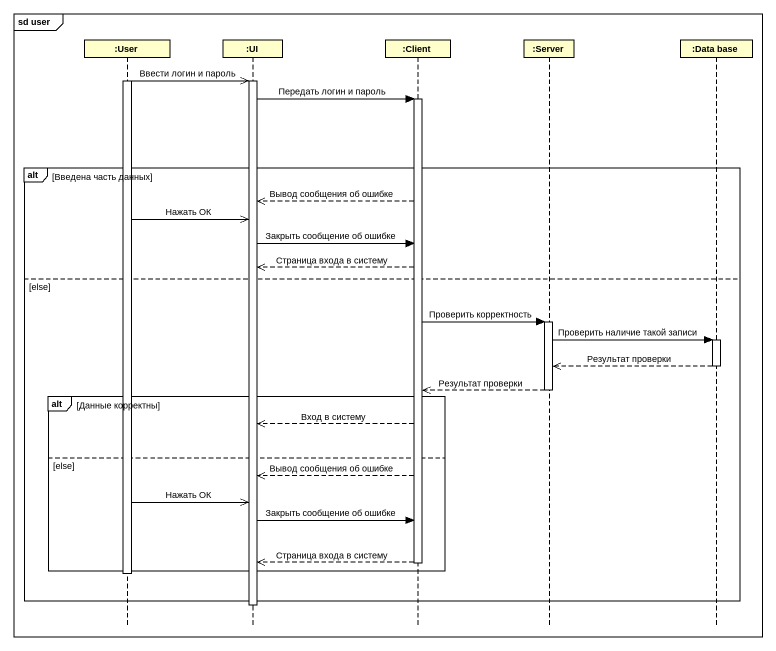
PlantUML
@startuml
mainframe sd user
hide footbox
participant ":User" as User
participant ":UI" as UI
participant ":Client" as Client
participant ":Server" as Server
participant ":Data base" as Data_base

activate User
User ->> UI : Ввести логин и пароль
activate UI
UI -> Client : Передать логин и пароль
activate Client
alt Введена часть данных
  Client -->> UI : Вывод сообщения об ошибке
  User ->> UI : Нажать ОК
  UI -> Client : Закрыть сообщение об ошибке
  Client -->> UI : Страница входа в систему
else else
  Client -> Server : Проверить корректность
  activate Server
  Server -> Data_base : Проверить наличие такой записи
  activate Data_base
  Data_base -->> Server : Результат проверки
  deactivate Data_base
  Server -->> Client : Результат проверки
  deactivate Server
  alt Данные корректны
    Client -->> UI : Вход в систему
  else else
    Client -->> UI : Вывод сообщения об ошибке
    User ->> UI : Нажать ОК
    UI -> Client : Закрыть сообщение об ошибке
    Client -->> UI : Страница входа в систему
    deactivate Client
  end
  deactivate User
end
deactivate UI
@enduml
